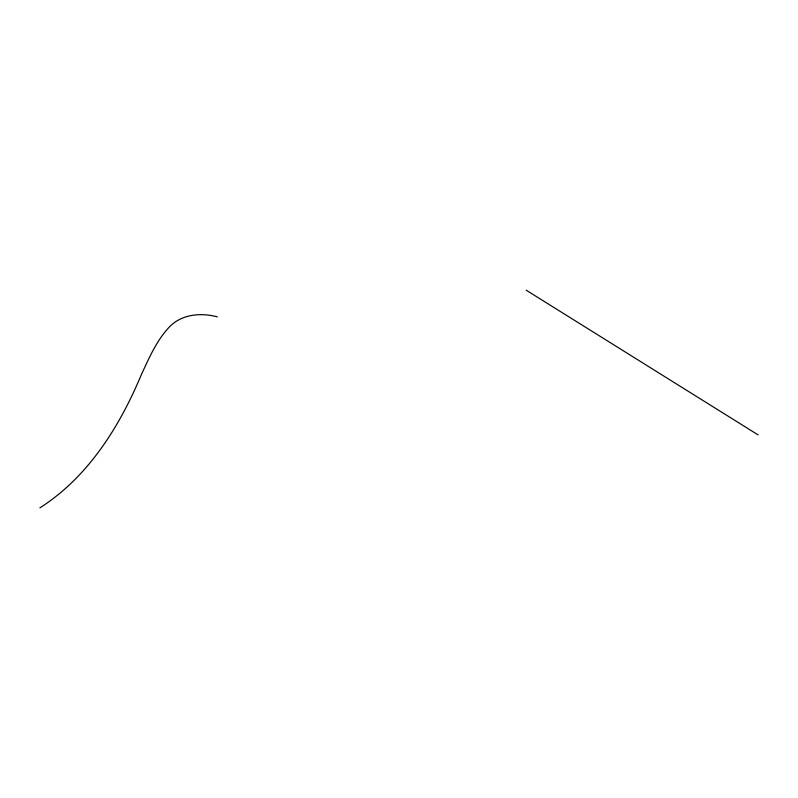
<?xml version="1.0" encoding="UTF-8"?>
<svg xmlns="http://www.w3.org/2000/svg" width="798" height="798" viewBox="0 0 798 798"><rect width="100%" height="100%" fill="white"/><g stroke="black" fill="none" stroke-linecap="round" stroke-linejoin="round"><path stroke-width="1.2" d="M39.9 507.857C88.528 476.755 119.76 426.312 141.595 374.112C149.465 357.275 156.947 339.669 170.144 326.192C182.582 314.003 201.186 312.587 217.315 316.856M526.121 290.143L758.1 434.89"/></g></svg>
